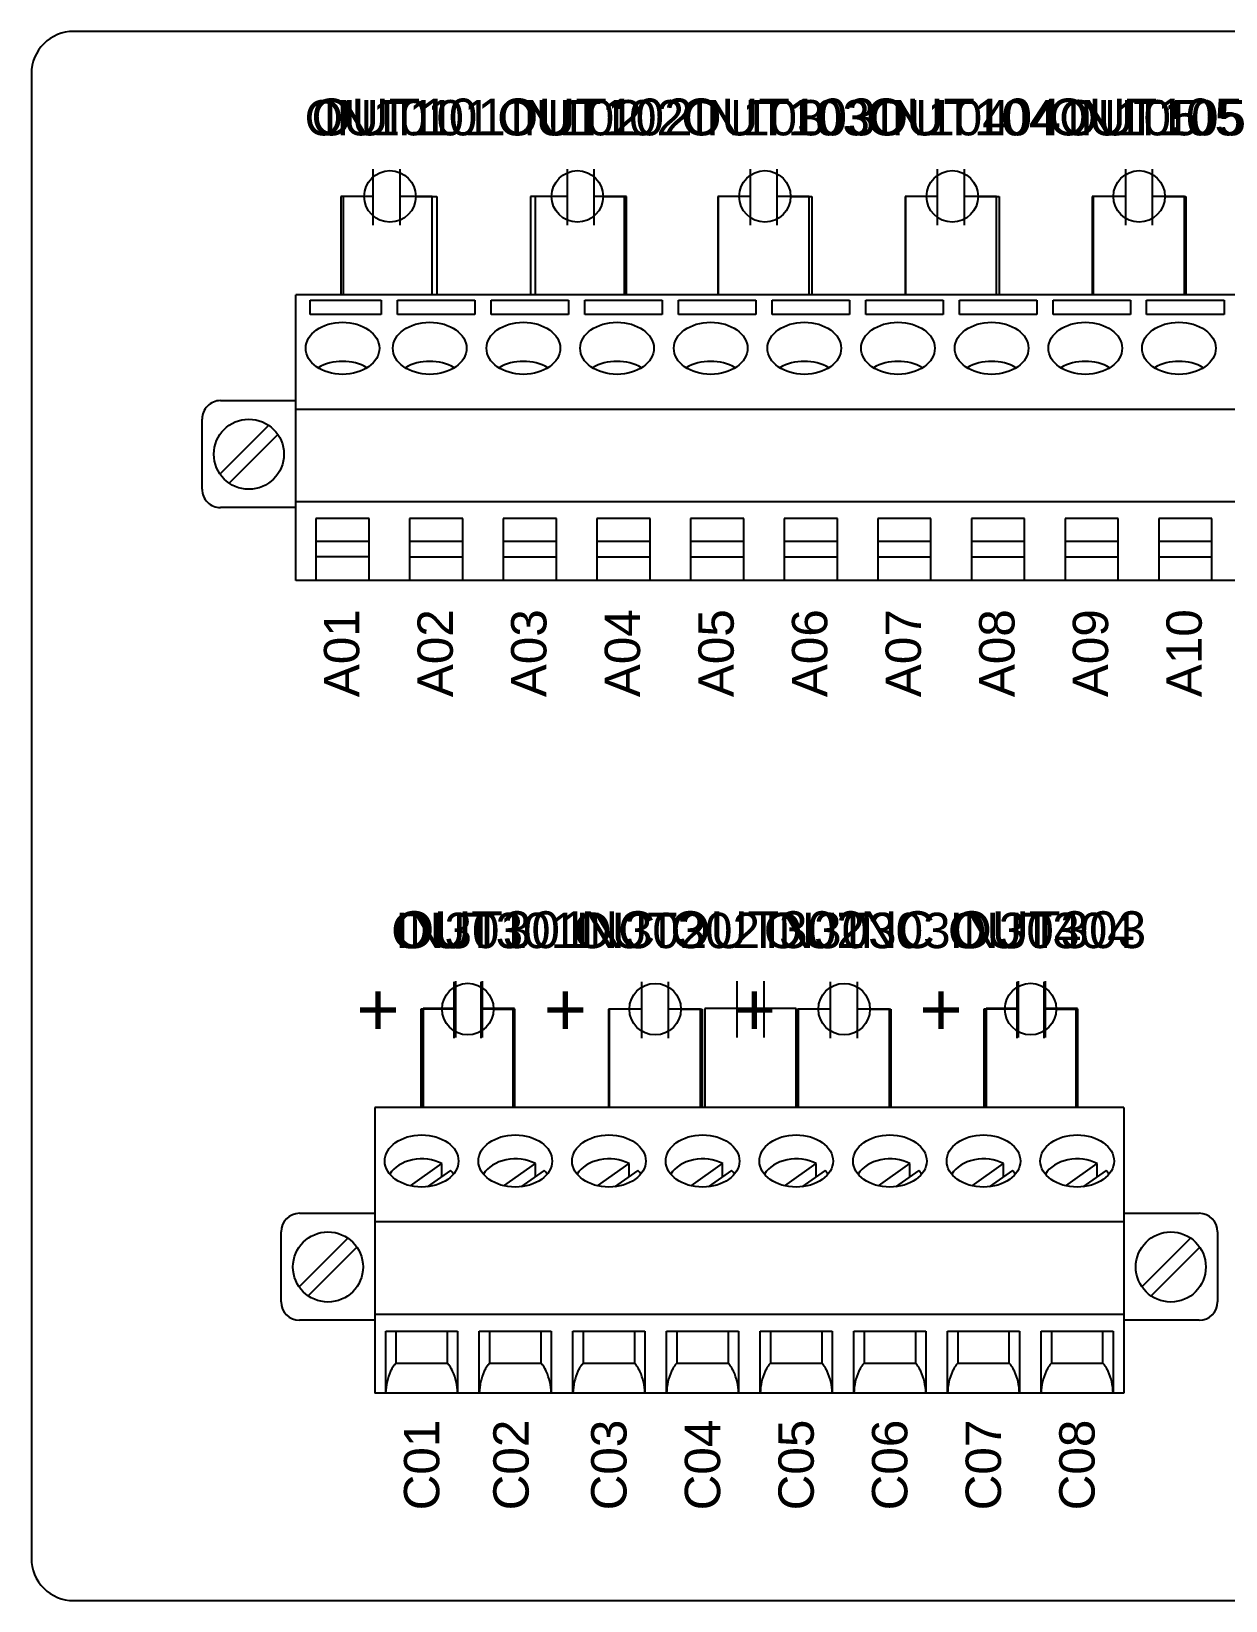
# Model space of a CAD drawing. Extents: x 2 to 47, y 1 to 34.
# Drawn here: x 26.43 to 28.981, y 6.442 to 9.792 of the extents above; entities that cross this region are included whole.
import ezdxf

# ---------------------------------------------------------------- set-up
doc = ezdxf.new("R2010")
doc.units = 0
doc.header["$MEASUREMENT"] = 0
for name, color, linetype in [('2_01__2-1-___48__DI', 7, 'CONTINUOUS'), ('2_02__1-1-___32__DI___16__', 7, 'CONTINUOUS'), ('2_03__1-6X___16__DI___32__', 7, 'CONTINUOUS'), ('2_04__1-61___16__HCI_DI___', 7, 'CONTINUOUS'), ('2_05__1-62___16__DI___16__', 7, 'CONTINUOUS'), ('2_06__2-63___32__DI___10__', 7, 'CONTINUOUS'), ('5_00______DWG_', 7, 'CONTINUOUS')]:
    doc.layers.add(name, color=color, linetype=linetype)
doc.styles.add('ARIAL', font='arial.ttf')

msp = doc.modelspace()

# ---------------------------------------------------------------- linework, layer by layer
at = {"layer": '2_01__2-1-___48__DI'}
for p, q in [((27.141, 9.4397), (27.096, 9.4397)), ((27.096, 9.4397), (27.096, 9.2298)), ((27.251, 9.4397), (27.296, 9.4397)), ((27.296, 9.4397), (27.296, 9.2298)), ((27.5412, 9.4397), (27.4962, 9.4397)), ((27.4962, 9.4397), (27.4962, 9.2298)), ((27.6512, 9.4397), (27.6961, 9.4397)), ((27.6961, 9.4397), (27.6961, 9.2298)), ((27.9417, 9.4397), (27.8968, 9.4397)), ((27.8968, 9.4397), (27.8968, 9.2298)), ((28.0517, 9.4397), (28.0967, 9.4397)), ((28.0967, 9.4397), (28.0967, 9.2298)), ((28.3419, 9.4397), (28.2969, 9.4397)), ((28.2969, 9.4397), (28.2969, 9.2298)), ((28.4519, 9.4397), (28.4969, 9.4397)), ((28.4969, 9.4397), (28.4969, 9.2298)), ((28.7409, 9.4397), (28.6959, 9.4397)), ((28.6959, 9.4397), (28.6959, 9.2298)), ((28.8509, 9.4397), (28.8958, 9.4397)), ((28.8958, 9.4397), (28.8958, 9.2298)), ((27.3072, 7.7047), (27.2622, 7.7047)), ((27.2622, 7.7047), (27.2622, 7.4948)), ((27.4172, 7.7047), (27.4622, 7.7047)), ((27.4622, 7.7047), (27.4622, 7.4948)), ((27.7074, 7.7047), (27.6624, 7.7047)), ((27.6624, 7.7047), (27.6624, 7.4948)), ((27.8174, 7.7047), (27.8624, 7.7047)), ((27.8624, 7.7047), (27.8624, 7.4948)), ((28.1109, 7.7047), (28.066, 7.7047)), ((28.066, 7.7047), (28.066, 7.4948)), ((28.2209, 7.7047), (28.2659, 7.7047)), ((28.2659, 7.7047), (28.2659, 7.4948)), ((28.5091, 7.7047), (28.4641, 7.7047)), ((28.4641, 7.7047), (28.4641, 7.4948)), ((28.6191, 7.7047), (28.6641, 7.7047)), ((28.6641, 7.7047), (28.6641, 7.4948))]:
    msp.add_line(p, q, dxfattribs=at)
for centre in [(27.196, 9.4397), (27.5962, 9.4397), (27.9967, 9.4397), (28.3969, 9.4397), (28.7959, 9.4397), (27.3622, 7.7048), (27.7624, 7.7047), (28.1659, 7.7047), (28.5641, 7.7048)]:
    msp.add_circle(centre, 0.055, dxfattribs=at)
at = {"layer": '2_02__1-1-___32__DI___16__'}
for p, q in [((27.1604, 9.378), (27.1604, 9.4981)), ((27.2171, 9.4981), (27.2171, 9.378)), ((27.575, 9.378), (27.575, 9.4981)), ((27.6317, 9.4981), (27.6317, 9.378)), ((27.9657, 9.378), (27.9657, 9.4981)), ((28.0224, 9.4981), (28.0224, 9.378)), ((28.3656, 9.378), (28.3656, 9.4981)), ((28.4222, 9.4981), (28.4222, 9.378)), ((28.7673, 9.378), (28.7673, 9.4981)), ((28.8239, 9.4981), (28.8239, 9.378)), ((27.1604, 9.4397), (27.0912, 9.4397)), ((27.0912, 9.4397), (27.0912, 9.2298)), ((27.2862, 9.4397), (27.2171, 9.4397)), ((27.2862, 9.2298), (27.2862, 9.4397)), ((27.575, 9.4397), (27.5059, 9.4397)), ((27.5059, 9.4397), (27.5059, 9.2298)), ((27.7008, 9.4397), (27.6317, 9.4397)), ((27.7008, 9.2298), (27.7008, 9.4397)), ((27.9657, 9.4397), (27.8965, 9.4397)), ((27.8965, 9.4397), (27.8965, 9.2298)), ((28.0915, 9.4397), (28.0224, 9.4397)), ((28.0915, 9.2298), (28.0915, 9.4397)), ((28.3656, 9.4397), (28.2964, 9.4397)), ((28.2964, 9.4397), (28.2964, 9.2298)), ((28.4914, 9.4397), (28.4222, 9.4397)), ((28.4914, 9.2298), (28.4914, 9.4397)), ((28.7673, 9.4397), (28.6981, 9.4397)), ((28.6981, 9.4397), (28.6981, 9.2298)), ((28.8931, 9.4397), (28.8239, 9.4397)), ((28.8931, 9.2298), (28.8931, 9.4397)), ((27.2622, 7.7047), (27.2622, 7.4948)), ((27.3072, 7.7047), (27.2622, 7.7047)), ((27.4172, 7.7047), (27.4622, 7.7047)), ((27.4622, 7.7047), (27.4622, 7.4948)), ((27.6624, 7.7047), (27.6624, 7.4948)), ((27.7074, 7.7047), (27.6624, 7.7047)), ((27.8174, 7.7047), (27.8624, 7.7047)), ((27.8624, 7.7047), (27.8624, 7.4948)), ((28.066, 7.7047), (28.066, 7.4948)), ((28.1109, 7.7047), (28.066, 7.7047)), ((28.2209, 7.7047), (28.2659, 7.7047)), ((28.2659, 7.7047), (28.2659, 7.4948)), ((28.4641, 7.7047), (28.4641, 7.4948)), ((28.5091, 7.7047), (28.4641, 7.7047)), ((28.6191, 7.7047), (28.6641, 7.7047)), ((28.6641, 7.7047), (28.6641, 7.4948))]:
    msp.add_line(p, q, dxfattribs=at)
for centre in [(27.3622, 7.7048), (27.7624, 7.7047), (28.1659, 7.7047), (28.5641, 7.7048)]:
    msp.add_circle(centre, 0.055, dxfattribs=at)
at = {"layer": '2_03__1-6X___16__DI___32__'}
for p, q in [((27.1604, 9.378), (27.1604, 9.4981)), ((27.2171, 9.4981), (27.2171, 9.378)), ((27.575, 9.378), (27.575, 9.4981)), ((27.6317, 9.4981), (27.6317, 9.378)), ((27.9657, 9.378), (27.9657, 9.4981)), ((28.0224, 9.4981), (28.0224, 9.378)), ((28.3656, 9.378), (28.3656, 9.4981)), ((28.4222, 9.4981), (28.4222, 9.378)), ((28.7673, 9.378), (28.7673, 9.4981)), ((28.8239, 9.4981), (28.8239, 9.378)), ((27.0912, 9.4397), (27.0912, 9.2298)), ((27.1604, 9.4397), (27.0912, 9.4397)), ((27.2862, 9.4397), (27.2171, 9.4397)), ((27.2862, 9.2298), (27.2862, 9.4397)), ((27.5059, 9.4397), (27.5059, 9.2298)), ((27.575, 9.4397), (27.5059, 9.4397)), ((27.7008, 9.4397), (27.6317, 9.4397)), ((27.7008, 9.2298), (27.7008, 9.4397)), ((27.8965, 9.4397), (27.8965, 9.2298)), ((27.9657, 9.4397), (27.8965, 9.4397)), ((28.0915, 9.4397), (28.0224, 9.4397)), ((28.0915, 9.2298), (28.0915, 9.4397)), ((28.2964, 9.4397), (28.2964, 9.2298)), ((28.3656, 9.4397), (28.2964, 9.4397)), ((28.4914, 9.4397), (28.4222, 9.4397)), ((28.4914, 9.2298), (28.4914, 9.4397)), ((28.6981, 9.4397), (28.6981, 9.2298)), ((28.7673, 9.4397), (28.6981, 9.4397)), ((28.8931, 9.4397), (28.8239, 9.4397)), ((28.8931, 9.2298), (28.8931, 9.4397)), ((27.3334, 7.643), (27.3334, 7.7631)), ((27.3901, 7.7631), (27.3901, 7.643)), ((27.7336, 7.643), (27.7336, 7.7631)), ((27.7902, 7.7631), (27.7902, 7.643)), ((28.1371, 7.643), (28.1371, 7.7631)), ((28.1938, 7.7631), (28.1938, 7.643)), ((28.5355, 7.643), (28.5355, 7.7631)), ((28.5922, 7.7631), (28.5922, 7.643)), ((27.3334, 7.7047), (27.2642, 7.7047)), ((27.2642, 7.7047), (27.2642, 7.4948)), ((27.4592, 7.7047), (27.3901, 7.7047)), ((27.4592, 7.4948), (27.4592, 7.7047)), ((27.7336, 7.7047), (27.6644, 7.7047)), ((27.6644, 7.7047), (27.6644, 7.4948)), ((27.8594, 7.7047), (27.7902, 7.7047)), ((27.8594, 7.4948), (27.8594, 7.7047)), ((28.1371, 7.7047), (28.068, 7.7047)), ((28.068, 7.7047), (28.068, 7.4948)), ((28.2629, 7.7047), (28.1938, 7.7047)), ((28.2629, 7.4948), (28.2629, 7.7047)), ((28.5355, 7.7047), (28.4664, 7.7047)), ((28.4664, 7.7047), (28.4664, 7.4948)), ((28.6614, 7.7047), (28.5922, 7.7047)), ((28.6614, 7.4948), (28.6614, 7.7047))]:
    msp.add_line(p, q, dxfattribs=at)
at = {"layer": '2_04__1-61___16__HCI_DI___'}
for p, q in [((27.1604, 9.378), (27.1604, 9.4981)), ((27.2171, 9.4981), (27.2171, 9.378)), ((27.575, 9.378), (27.575, 9.4981)), ((27.6317, 9.4981), (27.6317, 9.378)), ((27.9657, 9.378), (27.9657, 9.4981)), ((28.0224, 9.4981), (28.0224, 9.378)), ((28.3656, 9.378), (28.3656, 9.4981)), ((28.4222, 9.4981), (28.4222, 9.378)), ((28.7673, 9.378), (28.7673, 9.4981)), ((28.8239, 9.4981), (28.8239, 9.378)), ((27.1604, 9.4397), (27.0912, 9.4397)), ((27.0912, 9.4397), (27.0912, 9.2298)), ((27.2862, 9.4397), (27.2171, 9.4397)), ((27.2862, 9.2298), (27.2862, 9.4397)), ((27.575, 9.4397), (27.5059, 9.4397)), ((27.5059, 9.4397), (27.5059, 9.2298)), ((27.7008, 9.4397), (27.6317, 9.4397)), ((27.7008, 9.2298), (27.7008, 9.4397)), ((27.9657, 9.4397), (27.8965, 9.4397)), ((27.8965, 9.4397), (27.8965, 9.2298)), ((28.0915, 9.4397), (28.0224, 9.4397)), ((28.0915, 9.2298), (28.0915, 9.4397)), ((28.3656, 9.4397), (28.2964, 9.4397)), ((28.2964, 9.4397), (28.2964, 9.2298)), ((28.4914, 9.4397), (28.4222, 9.4397)), ((28.4914, 9.2298), (28.4914, 9.4397)), ((28.7673, 9.4397), (28.6981, 9.4397)), ((28.6981, 9.4397), (28.6981, 9.2298)), ((28.8931, 9.4397), (28.8239, 9.4397)), ((28.8931, 9.2298), (28.8931, 9.4397)), ((27.3334, 7.643), (27.3334, 7.7631)), ((27.3901, 7.7631), (27.3901, 7.643)), ((27.7336, 7.643), (27.7336, 7.7631)), ((27.7902, 7.7631), (27.7902, 7.643)), ((28.1371, 7.643), (28.1371, 7.7631)), ((28.1938, 7.7631), (28.1938, 7.643)), ((28.5356, 7.643), (28.5356, 7.7631)), ((28.5922, 7.7631), (28.5922, 7.643)), ((27.3334, 7.7047), (27.2642, 7.7047)), ((27.2642, 7.7047), (27.2642, 7.4948)), ((27.4592, 7.7047), (27.3901, 7.7047)), ((27.4592, 7.4948), (27.4592, 7.7047)), ((27.7336, 7.7047), (27.6644, 7.7047)), ((27.6644, 7.7047), (27.6644, 7.4948)), ((27.8594, 7.7047), (27.7902, 7.7047)), ((27.8594, 7.4948), (27.8594, 7.7047)), ((28.1371, 7.7047), (28.068, 7.7047)), ((28.068, 7.7047), (28.068, 7.4948)), ((28.2629, 7.7047), (28.1938, 7.7047)), ((28.2629, 7.4948), (28.2629, 7.7047)), ((28.5356, 7.7047), (28.4664, 7.7047)), ((28.4664, 7.7047), (28.4664, 7.4948)), ((28.6614, 7.7047), (28.5922, 7.7047)), ((28.6614, 7.4948), (28.6614, 7.7047))]:
    msp.add_line(p, q, dxfattribs=at)
at = {"layer": '2_05__1-62___16__DI___16__'}
for p, q in [((27.1604, 9.378), (27.1604, 9.4981)), ((27.2171, 9.4981), (27.2171, 9.378)), ((27.575, 9.378), (27.575, 9.4981)), ((27.6317, 9.4981), (27.6317, 9.378)), ((27.9657, 9.378), (27.9657, 9.4981)), ((28.0223, 9.4981), (28.0223, 9.378)), ((28.3656, 9.378), (28.3656, 9.4981)), ((28.4222, 9.4981), (28.4222, 9.378)), ((28.7673, 9.378), (28.7673, 9.4981)), ((28.824, 9.4981), (28.824, 9.378)), ((27.1604, 9.4397), (27.0912, 9.4397)), ((27.0912, 9.4397), (27.0912, 9.2298)), ((27.2862, 9.4397), (27.2171, 9.4397)), ((27.2862, 9.2298), (27.2862, 9.4397)), ((27.575, 9.4397), (27.5059, 9.4397)), ((27.5059, 9.4397), (27.5059, 9.2298)), ((27.7008, 9.4397), (27.6317, 9.4397)), ((27.7008, 9.2298), (27.7008, 9.4397)), ((27.9657, 9.4397), (27.8965, 9.4397)), ((27.8965, 9.4397), (27.8965, 9.2298)), ((28.0915, 9.4397), (28.0223, 9.4397)), ((28.0915, 9.2298), (28.0915, 9.4397)), ((28.3656, 9.4397), (28.2964, 9.4397)), ((28.2964, 9.4397), (28.2964, 9.2298)), ((28.4914, 9.4397), (28.4222, 9.4397)), ((28.4914, 9.2298), (28.4914, 9.4397)), ((28.7673, 9.4397), (28.6981, 9.4397)), ((28.6981, 9.4397), (28.6981, 9.2298)), ((28.8931, 9.4397), (28.824, 9.4397)), ((28.8931, 9.2298), (28.8931, 9.4397)), ((27.3364, 7.6442), (27.3364, 7.7642)), ((27.3931, 7.7642), (27.3931, 7.6442)), ((27.9375, 7.6442), (27.9375, 7.7642)), ((27.9941, 7.7642), (27.9941, 7.6442)), ((28.5385, 7.6442), (28.5385, 7.7642)), ((28.5952, 7.7642), (28.5952, 7.6442)), ((27.3364, 7.7059), (27.2672, 7.7059)), ((27.2672, 7.7059), (27.2672, 7.4948)), ((27.4622, 7.7059), (27.3931, 7.7059)), ((27.4622, 7.4948), (27.4622, 7.7059)), ((27.9375, 7.7059), (27.8683, 7.7059)), ((27.8683, 7.7059), (27.8683, 7.4948)), ((28.0633, 7.7059), (27.9941, 7.7059)), ((28.0633, 7.4948), (28.0633, 7.7059)), ((28.5385, 7.7059), (28.4694, 7.7059)), ((28.4694, 7.7059), (28.4694, 7.4948)), ((28.6644, 7.7059), (28.5952, 7.7059)), ((28.6644, 7.4948), (28.6644, 7.7059))]:
    msp.add_line(p, q, dxfattribs=at)
at = {"layer": '2_06__2-63___32__DI___10__'}
for p, q in [((27.096, 9.4397), (27.096, 9.2298)), ((27.141, 9.4397), (27.096, 9.4397)), ((27.251, 9.4397), (27.296, 9.4397)), ((27.296, 9.4397), (27.296, 9.2298)), ((27.4962, 9.4397), (27.4962, 9.2298)), ((27.5412, 9.4397), (27.4962, 9.4397)), ((27.6512, 9.4397), (27.6961, 9.4397)), ((27.6961, 9.4397), (27.6961, 9.2298)), ((27.8968, 9.4397), (27.8968, 9.2298)), ((27.9417, 9.4397), (27.8968, 9.4397)), ((28.0517, 9.4397), (28.0967, 9.4397)), ((28.0967, 9.4397), (28.0967, 9.2298)), ((28.2969, 9.4397), (28.2969, 9.2298)), ((28.3419, 9.4397), (28.2969, 9.4397)), ((28.4519, 9.4397), (28.4969, 9.4397)), ((28.4969, 9.4397), (28.4969, 9.2298)), ((28.6959, 9.4397), (28.6959, 9.2298)), ((28.7409, 9.4397), (28.6959, 9.4397)), ((28.8509, 9.4397), (28.8958, 9.4397)), ((28.8958, 9.4397), (28.8958, 9.2298)), ((27.3364, 7.6442), (27.3364, 7.7642)), ((27.3931, 7.7642), (27.3931, 7.6442)), ((27.9375, 7.6442), (27.9375, 7.7642)), ((27.9941, 7.7642), (27.9941, 7.6442)), ((28.5385, 7.6442), (28.5385, 7.7642)), ((28.5952, 7.7642), (28.5952, 7.6442)), ((27.2672, 7.7059), (27.2672, 7.4948)), ((27.3364, 7.7059), (27.2672, 7.7059)), ((27.4622, 7.7059), (27.3931, 7.7059)), ((27.4622, 7.4948), (27.4622, 7.7059)), ((27.8683, 7.7059), (27.8683, 7.4948)), ((27.9375, 7.7059), (27.8683, 7.7059)), ((28.0633, 7.7059), (27.9941, 7.7059)), ((28.0633, 7.4948), (28.0633, 7.7059)), ((28.4694, 7.7059), (28.4694, 7.4948)), ((28.5385, 7.7059), (28.4694, 7.7059)), ((28.6644, 7.7059), (28.5952, 7.7059)), ((28.6644, 7.4948), (28.6644, 7.7059))]:
    msp.add_line(p, q, dxfattribs=at)
for centre in [(27.196, 9.4397), (27.5962, 9.4397), (27.9967, 9.4397), (28.3969, 9.4397), (28.7959, 9.4397)]:
    msp.add_circle(centre, 0.055, dxfattribs=at)
at = {"layer": '5_00______DWG_'}
for p, q in [((29.3947, 9.2298), (26.9947, 9.2298)), ((26.9947, 8.62), (26.9947, 9.2298)), ((27.0258, 9.2185), (27.1773, 9.2185)), ((27.0258, 9.1879), (27.0258, 9.2185)), ((27.1773, 9.2185), (27.1773, 9.1879)), ((27.212, 9.1879), (27.212, 9.2185)), ((27.212, 9.2185), (27.3773, 9.2185)), ((27.3773, 9.2185), (27.3773, 9.1879)), ((27.412, 9.1879), (27.412, 9.2185)), ((27.412, 9.2185), (27.5773, 9.2185)), ((27.5773, 9.2185), (27.5773, 9.1879)), ((27.612, 9.1879), (27.612, 9.2185)), ((27.612, 9.2185), (27.7773, 9.2185)), ((27.7773, 9.2185), (27.7773, 9.1879)), ((27.812, 9.1879), (27.812, 9.2185)), ((27.812, 9.2185), (27.9773, 9.2185)), ((27.9773, 9.2185), (27.9773, 9.1879)), ((28.012, 9.1879), (28.012, 9.2185)), ((28.012, 9.2185), (28.1773, 9.2185)), ((28.1773, 9.2185), (28.1773, 9.1879)), ((28.212, 9.1879), (28.212, 9.2185)), ((28.212, 9.2185), (28.3773, 9.2185)), ((28.3773, 9.2185), (28.3773, 9.1879)), ((28.412, 9.1879), (28.412, 9.2185)), ((28.412, 9.2185), (28.5773, 9.2185)), ((28.5773, 9.2185), (28.5773, 9.1879)), ((28.612, 9.1879), (28.612, 9.2185)), ((28.612, 9.2185), (28.7773, 9.2185)), ((28.7773, 9.2185), (28.7773, 9.1879)), ((28.812, 9.1879), (28.812, 9.2185)), ((28.812, 9.2185), (28.9773, 9.2185)), ((28.9773, 9.2185), (28.9773, 9.1879)), ((27.1773, 9.1879), (27.0258, 9.1879)), ((27.3773, 9.1879), (27.212, 9.1879)), ((27.5773, 9.1879), (27.412, 9.1879)), ((27.7773, 9.1879), (27.612, 9.1879)), ((27.9773, 9.1879), (27.812, 9.1879)), ((28.1773, 9.1879), (28.012, 9.1879)), ((28.3773, 9.1879), (28.212, 9.1879)), ((28.5773, 9.1879), (28.412, 9.1879)), ((28.7773, 9.1879), (28.612, 9.1879)), ((28.9773, 9.1879), (28.812, 9.1879)), ((26.834, 9.0038), (26.9947, 9.0038)), ((26.9947, 8.9854), (29.3947, 8.9854)), ((26.7947, 8.8148), (26.7947, 8.9644)), ((26.8329, 8.8471), (26.9369, 8.951)), ((26.9564, 8.9316), (26.8524, 8.8276)), ((26.9947, 8.7884), (29.3947, 8.7884)), ((26.9947, 8.7754), (26.834, 8.7754)), ((27.1514, 8.7524), (27.0379, 8.7524)), ((27.0379, 8.7524), (27.0379, 8.62)), ((27.1514, 8.62), (27.1514, 8.7524)), ((27.3514, 8.7524), (27.2379, 8.7524)), ((27.2379, 8.7524), (27.2379, 8.62)), ((27.3514, 8.62), (27.3514, 8.7524)), ((27.5514, 8.7524), (27.4379, 8.7524)), ((27.4379, 8.7524), (27.4379, 8.62)), ((27.5514, 8.62), (27.5514, 8.7524)), ((27.7514, 8.7524), (27.6379, 8.7524)), ((27.6379, 8.7524), (27.6379, 8.62)), ((27.7514, 8.62), (27.7514, 8.7524)), ((27.9514, 8.7524), (27.8379, 8.7524)), ((27.8379, 8.7524), (27.8379, 8.62)), ((27.9514, 8.62), (27.9514, 8.7524)), ((28.1514, 8.7524), (28.0379, 8.7524)), ((28.0379, 8.7524), (28.0379, 8.62)), ((28.1514, 8.62), (28.1514, 8.7524)), ((28.3514, 8.7524), (28.2379, 8.7524)), ((28.2379, 8.7524), (28.2379, 8.62)), ((28.3514, 8.62), (28.3514, 8.7524)), ((28.5514, 8.7524), (28.4379, 8.7524)), ((28.4379, 8.7524), (28.4379, 8.62)), ((28.5514, 8.62), (28.5514, 8.7524)), ((28.7514, 8.7524), (28.6379, 8.7524)), ((28.6379, 8.7524), (28.6379, 8.62)), ((28.7514, 8.62), (28.7514, 8.7524)), ((28.9514, 8.7524), (28.8379, 8.7524)), ((28.8379, 8.7524), (28.8379, 8.62)), ((28.9514, 8.62), (28.9514, 8.7524)), ((27.0379, 8.7035), (27.1514, 8.7035)), ((27.2379, 8.7035), (27.3514, 8.7035)), ((27.4379, 8.7035), (27.5514, 8.7035)), ((27.6379, 8.7035), (27.7514, 8.7035)), ((27.8379, 8.7035), (27.9514, 8.7035)), ((28.0379, 8.7035), (28.1514, 8.7035)), ((28.2379, 8.7035), (28.3514, 8.7035)), ((28.4379, 8.7035), (28.5514, 8.7035)), ((28.6379, 8.7035), (28.7514, 8.7035)), ((28.8379, 8.7035), (28.9514, 8.7035)), ((27.1514, 8.6701), (27.0379, 8.6701)), ((27.2379, 8.6701), (27.3514, 8.6701)), ((27.4379, 8.6701), (27.5514, 8.6701)), ((27.6379, 8.6701), (27.7514, 8.6701)), ((27.8379, 8.6701), (27.9514, 8.6701)), ((28.0379, 8.6701), (28.1514, 8.6701)), ((28.2379, 8.6701), (28.3514, 8.6701)), ((28.4379, 8.6701), (28.5514, 8.6701)), ((28.6379, 8.6701), (28.7514, 8.6701)), ((28.8379, 8.6701), (28.9514, 8.6701)), ((29.3947, 8.62), (26.9947, 8.62)), ((28.7636, 7.4948), (27.1636, 7.4948)), ((27.1636, 7.4948), (27.1636, 6.885)), ((28.7636, 7.4948), (28.7636, 6.885)), ((27.2395, 7.3275), (27.3065, 7.3749)), ((27.3065, 7.3473), (27.3065, 7.3749)), ((27.4395, 7.3275), (27.5065, 7.3749)), ((27.5065, 7.3473), (27.5065, 7.3749)), ((27.6395, 7.3275), (27.7065, 7.3749)), ((27.7065, 7.3473), (27.7065, 7.3749)), ((27.8395, 7.3275), (27.9065, 7.3749)), ((27.9065, 7.3473), (27.9065, 7.3749)), ((28.0395, 7.3275), (28.1065, 7.3749)), ((28.1065, 7.3473), (28.1065, 7.3749)), ((28.2395, 7.3275), (28.3065, 7.3749)), ((28.3065, 7.3473), (28.3065, 7.3749)), ((28.4395, 7.3275), (28.5065, 7.3749)), ((28.5065, 7.3473), (28.5065, 7.3749)), ((28.6395, 7.3275), (28.7065, 7.3749)), ((28.7065, 7.3473), (28.7065, 7.3749)), ((27.3252, 7.3605), (27.2756, 7.3255)), ((27.5252, 7.3605), (27.4756, 7.3255)), ((27.7252, 7.3605), (27.6756, 7.3255)), ((27.9252, 7.3605), (27.8756, 7.3255)), ((28.1252, 7.3605), (28.0756, 7.3255)), ((28.3252, 7.3605), (28.2756, 7.3255)), ((28.5252, 7.3605), (28.4756, 7.3255)), ((28.7252, 7.3605), (28.6756, 7.3255)), ((27.0029, 7.2688), (27.1636, 7.2688)), ((28.7636, 7.2504), (27.1636, 7.2504)), ((28.7636, 7.2688), (28.9242, 7.2688)), ((26.9636, 7.0798), (26.9636, 7.2294)), ((27.0018, 7.1121), (27.1058, 7.216)), ((28.8018, 7.1121), (28.9058, 7.216)), ((28.9636, 7.2294), (28.9636, 7.0798)), ((27.1253, 7.1966), (27.0213, 7.0926)), ((28.9253, 7.1966), (28.8213, 7.0926)), ((27.1636, 7.0404), (27.0029, 7.0404)), ((27.1636, 7.0534), (28.7636, 7.0534)), ((28.9242, 7.0404), (28.7636, 7.0404)), ((27.1868, 7.0174), (27.3403, 7.0174)), ((27.1868, 6.885), (27.1868, 7.0174)), ((27.2085, 7.0174), (27.2085, 6.949)), ((27.3187, 6.949), (27.3187, 7.0174)), ((27.3403, 7.0174), (27.3403, 6.885)), ((27.3868, 7.0174), (27.5403, 7.0174)), ((27.3868, 6.885), (27.3868, 7.0174)), ((27.4085, 7.0174), (27.4085, 6.949)), ((27.5187, 6.949), (27.5187, 7.0174)), ((27.5403, 7.0174), (27.5403, 6.885)), ((27.5868, 7.0174), (27.7403, 7.0174)), ((27.5868, 6.885), (27.5868, 7.0174)), ((27.6085, 7.0174), (27.6085, 6.949)), ((27.7187, 6.949), (27.7187, 7.0174)), ((27.7403, 7.0174), (27.7403, 6.885)), ((27.7868, 7.0174), (27.9403, 7.0174)), ((27.7868, 6.885), (27.7868, 7.0174)), ((27.8085, 7.0174), (27.8085, 6.949)), ((27.9187, 6.949), (27.9187, 7.0174)), ((27.9403, 7.0174), (27.9403, 6.885)), ((27.9868, 7.0174), (28.1403, 7.0174)), ((27.9868, 6.885), (27.9868, 7.0174)), ((28.0085, 7.0174), (28.0085, 6.949)), ((28.1187, 6.949), (28.1187, 7.0174)), ((28.1403, 7.0174), (28.1403, 6.885)), ((28.1868, 7.0174), (28.3403, 7.0174)), ((28.1868, 6.885), (28.1868, 7.0174)), ((28.2085, 7.0174), (28.2085, 6.949)), ((28.3187, 6.949), (28.3187, 7.0174)), ((28.3403, 7.0174), (28.3403, 6.885)), ((28.3868, 7.0174), (28.5403, 7.0174)), ((28.3868, 6.885), (28.3868, 7.0174)), ((28.4085, 7.0174), (28.4085, 6.949)), ((28.5187, 6.949), (28.5187, 7.0174)), ((28.5403, 7.0174), (28.5403, 6.885)), ((28.5868, 7.0174), (28.7403, 7.0174)), ((28.5868, 6.885), (28.5868, 7.0174)), ((28.6085, 7.0174), (28.6085, 6.949)), ((28.7187, 6.949), (28.7187, 7.0174)), ((28.7403, 7.0174), (28.7403, 6.885)), ((27.2054, 6.9453), (27.2085, 6.949)), ((27.2085, 6.949), (27.3187, 6.949)), ((27.3187, 6.949), (27.3217, 6.9453)), ((27.4054, 6.9453), (27.4085, 6.949)), ((27.4085, 6.949), (27.5187, 6.949)), ((27.5187, 6.949), (27.5217, 6.9453)), ((27.6054, 6.9453), (27.6085, 6.949)), ((27.6085, 6.949), (27.7187, 6.949)), ((27.7187, 6.949), (27.7217, 6.9453)), ((27.8054, 6.9453), (27.8085, 6.949)), ((27.8085, 6.949), (27.9187, 6.949)), ((27.9187, 6.949), (27.9217, 6.9453)), ((28.0054, 6.9453), (28.0085, 6.949)), ((28.0085, 6.949), (28.1187, 6.949)), ((28.1187, 6.949), (28.1217, 6.9453)), ((28.2054, 6.9453), (28.2085, 6.949)), ((28.2085, 6.949), (28.3187, 6.949)), ((28.3187, 6.949), (28.3217, 6.9453)), ((28.4054, 6.9453), (28.4085, 6.949)), ((28.4085, 6.949), (28.5187, 6.949)), ((28.5187, 6.949), (28.5217, 6.9453)), ((28.6054, 6.9453), (28.6085, 6.949)), ((28.6085, 6.949), (28.7187, 6.949)), ((28.7187, 6.949), (28.7217, 6.9453)), ((27.1986, 6.9341), (27.1974, 6.9315)), ((27.3298, 6.9315), (27.3285, 6.9341)), ((27.3986, 6.9341), (27.3974, 6.9315)), ((27.5298, 6.9315), (27.5285, 6.9341)), ((27.5986, 6.9341), (27.5974, 6.9315)), ((27.7298, 6.9315), (27.7285, 6.9341)), ((27.7986, 6.9341), (27.7974, 6.9315)), ((27.9298, 6.9315), (27.9285, 6.9341)), ((27.9986, 6.9341), (27.9974, 6.9315)), ((28.1298, 6.9315), (28.1285, 6.9341)), ((28.1986, 6.9341), (28.1974, 6.9315)), ((28.3298, 6.9315), (28.3285, 6.9341)), ((28.3986, 6.9341), (28.3974, 6.9315)), ((28.5298, 6.9315), (28.5285, 6.9341)), ((28.5986, 6.9341), (28.5974, 6.9315)), ((28.7298, 6.9315), (28.7285, 6.9341)), ((28.7636, 6.885), (27.1636, 6.885))]:
    msp.add_line(p, q, dxfattribs=at)
msp.add_lwpolyline([(43.6802, 6.5322), (43.6802, 9.7019, 0.414214), (43.5901, 9.792), (26.5203, 9.792, 0.414214), (26.4301, 9.7019), (26.4301, 6.5322, 0.414214), (26.5203, 6.442), (43.5901, 6.442, 0.414214)], format="xyb", close=True, dxfattribs=at)
for centre in [(26.8947, 8.8893), (27.0636, 7.1543), (28.8636, 7.1543)]:
    msp.add_circle(centre, 0.0748, dxfattribs=at)
for centre, start, end in [((26.834, 8.9644), 90.0002, 180.0006), ((26.834, 8.8148), 179.9992, 269.9999), ((27.0029, 7.2294), 90, 180), ((28.9242, 7.2294), 0, 90), ((27.0029, 7.0798), 180, 270), ((28.9242, 7.0798), 270, 0)]:
    msp.add_arc(centre, 0.0394, start, end, dxfattribs=at)
for centre in [(27.0947, 9.1155), (27.2809, 9.1155), (27.4809, 9.1155), (27.6809, 9.1155), (27.8809, 9.1155), (28.0809, 9.1155), (28.2809, 9.1155), (28.4809, 9.1155), (28.6809, 9.1155), (28.8809, 9.1155), (27.2636, 7.3805), (27.4636, 7.3805), (27.6636, 7.3805), (27.8636, 7.3805), (28.0636, 7.3805), (28.2636, 7.3805), (28.4636, 7.3805), (28.6636, 7.3805)]:
    msp.add_ellipse(centre, major_axis=(-0.0787, 0), ratio=0.707103, dxfattribs=at)
for centre, major_axis, ratio, start_param, end_param in [((27.0947, 9.032), (-0.0787, 0), 0.707103, 3.989659, 5.435119), ((27.2809, 9.032), (-0.0787, 0), 0.707103, 3.989659, 5.435119), ((27.4809, 9.032), (-0.0787, 0), 0.707103, 3.989659, 5.435119), ((27.6809, 9.032), (-0.0787, 0), 0.707103, 3.989659, 5.435119), ((27.8809, 9.032), (-0.0787, 0), 0.707103, 3.989659, 5.435119), ((28.0809, 9.032), (-0.0787, 0), 0.707103, 3.989659, 5.435119), ((28.2809, 9.032), (-0.0787, 0), 0.707103, 3.989659, 5.435119), ((28.4809, 9.032), (-0.0787, 0), 0.707103, 3.989659, 5.435119), ((28.6809, 9.032), (-0.0787, 0), 0.707103, 3.989659, 5.435119), ((28.8809, 9.032), (-0.0787, 0), 0.707103, 3.989659, 5.435119), ((27.2636, 7.3294), (-0.0744, 0), 0.748604, 4.097376, 5.860479), ((27.4636, 7.3294), (-0.0744, 0), 0.748604, 4.097376, 5.860479), ((27.6636, 7.3294), (-0.0744, 0), 0.748604, 4.097376, 5.860479), ((27.8636, 7.3294), (-0.0744, 0), 0.748604, 4.097376, 5.860479), ((28.0636, 7.3294), (-0.0744, 0), 0.748604, 4.097376, 5.860479), ((28.2636, 7.3294), (-0.0744, 0), 0.748604, 4.097376, 5.860479), ((28.4636, 7.3294), (-0.0744, 0), 0.748604, 4.097376, 5.860479), ((28.6636, 7.3294), (-0.0744, 0), 0.748604, 4.097376, 5.860479), ((27.2636, 7.3294), (-0.0744, 0), 0.748604, 3.564299, 3.735516), ((27.4636, 7.3294), (-0.0744, 0), 0.748604, 3.564299, 3.735516), ((27.6636, 7.3294), (-0.0744, 0), 0.748604, 3.564299, 3.735516), ((27.8636, 7.3294), (-0.0744, 0), 0.748604, 3.564299, 3.735516), ((28.0636, 7.3294), (-0.0744, 0), 0.748604, 3.564299, 3.735516), ((28.2636, 7.3294), (-0.0744, 0), 0.748604, 3.564299, 3.735516), ((28.4636, 7.3294), (-0.0744, 0), 0.748604, 3.564299, 3.735516), ((28.6636, 7.3294), (-0.0744, 0), 0.748604, 3.564299, 3.735516), ((27.2054, 6.9314), (0.0092, 0.0194), 0.341999, 0.946273, 1.591444), ((27.3217, 6.9314), (-0.0092, 0.0194), 0.341999, 4.691742, 5.336912), ((27.4054, 6.9314), (0.0092, 0.0194), 0.341999, 0.946273, 1.591444), ((27.5217, 6.9314), (-0.0092, 0.0194), 0.341999, 4.691742, 5.336912), ((27.6054, 6.9314), (0.0092, 0.0194), 0.341999, 0.946273, 1.591444), ((27.7217, 6.9314), (-0.0092, 0.0194), 0.341999, 4.691742, 5.336912), ((27.8054, 6.9314), (0.0092, 0.0194), 0.341999, 0.946273, 1.591444), ((27.9217, 6.9314), (-0.0092, 0.0194), 0.341999, 4.691742, 5.336912), ((28.0054, 6.9314), (0.0092, 0.0194), 0.341999, 0.946273, 1.591444), ((28.1217, 6.9314), (-0.0092, 0.0194), 0.341999, 4.691742, 5.336912), ((28.2054, 6.9314), (0.0092, 0.0194), 0.341999, 0.946273, 1.591444), ((28.3217, 6.9314), (-0.0092, 0.0194), 0.341999, 4.691742, 5.336912), ((28.4054, 6.9314), (0.0092, 0.0194), 0.341999, 0.946273, 1.591444), ((28.5217, 6.9314), (-0.0092, 0.0194), 0.341999, 4.691742, 5.336912), ((28.6054, 6.9314), (0.0092, 0.0194), 0.341999, 0.946273, 1.591444), ((28.7217, 6.9314), (-0.0092, 0.0194), 0.341999, 4.691742, 5.336912), ((27.2655, 6.8827), (0, 0.0976), 0.806918, 1.047198, 1.547108), ((27.2616, 6.8827), (0, 0.0976), 0.806918, 4.736077, 5.235988), ((27.4655, 6.8827), (0, 0.0976), 0.806918, 1.047198, 1.547108), ((27.4616, 6.8827), (0, 0.0976), 0.806918, 4.736077, 5.235988), ((27.6655, 6.8827), (0, 0.0976), 0.806918, 1.047198, 1.547108), ((27.6616, 6.8827), (0, 0.0976), 0.806918, 4.736077, 5.235988), ((27.8655, 6.8827), (0, 0.0976), 0.806918, 1.047198, 1.547108), ((27.8616, 6.8827), (0, 0.0976), 0.806918, 4.736077, 5.235988), ((28.0655, 6.8827), (0, 0.0976), 0.806918, 1.047198, 1.547108), ((28.0616, 6.8827), (0, 0.0976), 0.806918, 4.736077, 5.235988), ((28.2655, 6.8827), (0, 0.0976), 0.806918, 1.047198, 1.547108), ((28.2616, 6.8827), (0, 0.0976), 0.806918, 4.736077, 5.235988), ((28.4655, 6.8827), (0, 0.0976), 0.806918, 1.047198, 1.547108), ((28.4616, 6.8827), (0, 0.0976), 0.806918, 4.736077, 5.235988), ((28.6655, 6.8827), (0, 0.0976), 0.806918, 1.047198, 1.547108), ((28.6616, 6.8827), (0, 0.0976), 0.806918, 4.736077, 5.235988)]:
    msp.add_ellipse(centre, major_axis=major_axis, ratio=ratio, start_param=start_param, end_param=end_param, dxfattribs=at)

# ---------------------------------------------------------------- texts
at = {"layer": '2_01__2-1-___48__DI', "style": 'ARIAL'}
for s, p in [('IN101', (27.053, 9.57)), ('IN102', (27.4519, 9.57)), ('IN103', (27.8425, 9.57)), ('IN104', (28.2378, 9.57)), ('IN105', (28.6411, 9.57)), ('IN301', (27.2069, 7.8349)), ('IN302', (27.592, 7.8349)), ('IN303', (27.9962, 7.8349)), ('IN304', (28.3908, 7.8349))]:
    msp.add_text(s, height=0.07556, dxfattribs=at).set_placement(p)
at = {"layer": '2_02__1-1-___32__DI___16__', "style": 'ARIAL'}
for s, p in [('OUT101', (27.0138, 9.57)), ('OUT102', (27.4251, 9.57)), ('OUT103', (27.822, 9.57)), ('OUT104', (28.2202, 9.57)), ('OUT105', (28.6253, 9.57)), ('IN301', (27.2069, 7.8349)), ('IN302', (27.592, 7.8349)), ('IN303', (27.9962, 7.8349)), ('IN304', (28.3908, 7.8349))]:
    msp.add_text(s, height=0.07556, dxfattribs=at).set_placement(p)
at = {"layer": '2_03__1-6X___16__DI___32__', "style": 'ARIAL'}
for s, p in [('OUT101', (27.0138, 9.57)), ('OUT102', (27.4251, 9.57)), ('OUT103', (27.822, 9.57)), ('OUT104', (28.2202, 9.57)), ('OUT105', (28.6253, 9.57)), ('OUT301', (27.1988, 7.8349)), ('OUT302', (27.5874, 7.8349)), ('OUT303', (27.9944, 7.8349)), ('OUT304', (28.3878, 7.8349))]:
    msp.add_text(s, height=0.07556, dxfattribs=at).set_placement(p)
at = {"layer": '2_04__1-61___16__HCI_DI___', "style": 'ARIAL'}
for s, height, p in [('OUT101', 0.07556, (27.0138, 9.57)), ('OUT102', 0.07556, (27.4251, 9.57)), ('OUT103', 0.07556, (27.822, 9.57)), ('OUT104', 0.07556, (28.2202, 9.57)), ('OUT105', 0.07556, (28.6253, 9.57)), ('OUT301', 0.07556, (27.1988, 7.8349)), ('OUT302', 0.07556, (27.5874, 7.8349)), ('OUT303', 0.07556, (27.9944, 7.8349)), ('OUT304', 0.07556, (28.3878, 7.8349)), ('+', 0.1133, (27.1243, 7.648)), ('+', 0.1133, (27.5245, 7.648)), ('+', 0.1133, (27.928, 7.648)), ('+', 0.1133, (28.3265, 7.648))]:
    msp.add_text(s, height=height, dxfattribs=at).set_placement(p)
at = {"layer": '2_05__1-62___16__DI___16__', "style": 'ARIAL'}
for s, p in [('OUT101', (27.0284, 9.57)), ('OUT102', (27.4273, 9.57)), ('OUT103', (27.818, 9.57)), ('OUT104', (28.2132, 9.57)), ('OUT105', (28.6026, 9.57)), ('OUT301', (27.2049, 7.835)), ('NC', (27.6037, 7.835)), ('OUT302', (27.7949, 7.835)), ('NC', (28.2009, 7.835)), ('OUT303', (28.3958, 7.835))]:
    msp.add_text(s, height=0.07867, dxfattribs=at).set_placement(p)
at = {"layer": '2_06__2-63___32__DI___10__', "style": 'ARIAL'}
for s, height, p in [('IN101', 0.07556, (27.053, 9.57)), ('IN102', 0.07556, (27.4519, 9.57)), ('IN103', 0.07556, (27.8425, 9.57)), ('IN104', 0.07556, (28.2378, 9.57)), ('IN105', 0.07556, (28.6411, 9.57)), ('OUT301', 0.07867, (27.2049, 7.835)), ('NC', 0.07867, (27.6037, 7.835)), ('OUT302', 0.07867, (27.7949, 7.835)), ('NC', 0.07867, (28.2009, 7.835)), ('OUT303', 0.07867, (28.3958, 7.835))]:
    msp.add_text(s, height=height, dxfattribs=at).set_placement(p)
at = {"layer": '5_00______DWG_', "style": 'ARIAL'}
for s, p in [('A01', (27.1304, 8.3707)), ('A02', (27.3303, 8.3707)), ('A03', (27.5302, 8.3707)), ('A04', (27.7302, 8.3707)), ('A05', (27.9301, 8.3707)), ('A06', (28.13, 8.3707)), ('A07', (28.3299, 8.3707)), ('A08', (28.5298, 8.3707)), ('A09', (28.7298, 8.3707)), ('A10', (28.9297, 8.3707)), ('C01', (27.3014, 6.6347)), ('C02', (27.4922, 6.6347)), ('C03', (27.7012, 6.6347)), ('C04', (27.9012, 6.6347)), ('C05', (28.1011, 6.6347)), ('C06', (28.301, 6.6347)), ('C07', (28.5009, 6.6347)), ('C08', (28.7009, 6.6347))]:
    msp.add_text(s, height=0.07556, rotation=90, dxfattribs=at).set_placement(p)

doc.saveas('drawing.dxf')
